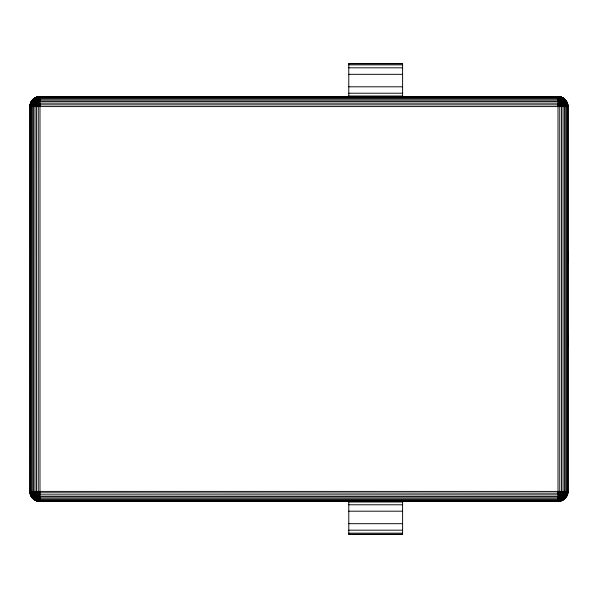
<?xml version="1.0" encoding="UTF-8"?>
<svg xmlns="http://www.w3.org/2000/svg" width="598" height="598" viewBox="0 0 598 598"><rect width="100%" height="100%" fill="white"/><g stroke="black" fill="none" stroke-linecap="round" stroke-linejoin="round"><path stroke-width="0.9" d="M568.1 336.001L568.1 346.093L567.973 342.744M568.1 251.908L568.1 261.999L567.973 258.65M30.057 106.594C29.952 101.279 34.677 96.555 39.991 96.659L558.009 96.659C563.323 96.562 568.04 101.279 567.943 106.594M34.056 98.431L31.253 101.548L30.027 105.016L39.991 106.594L34.056 98.431L35.723 97.444C32.247 99.066 29.922 102.759 29.9 106.594L29.9 491.406C29.893 495.241 32.24 498.949 35.723 500.556C32.292 498.971 29.878 495.249 29.9 491.406L568.1 491.406L568.1 106.594C568.197 101.204 563.398 96.383 558.009 96.502L39.991 96.502C34.609 96.405 29.788 101.197 29.9 106.594L568.1 106.594M567.943 491.406C568.04 496.721 563.323 501.438 558.009 501.341L39.991 501.341C34.677 501.445 29.952 496.721 30.057 491.406M568.1 491.406C568.197 496.796 563.398 501.617 558.009 501.498L39.991 501.498L36.538 500.892L38.242 501.333M29.9 491.406C29.878 496.258 33.585 500.653 38.414 501.371L39.991 491.406L30.027 492.984M559.758 501.341L558.009 501.498L558.009 96.502L559.758 96.659L558.009 106.594L567.943 104.844L567.943 493.156L558.009 491.406L559.758 501.341L564.497 499.136L558.009 491.406L567.495 494.86M36.874 501.004L39.991 491.406L30.393 494.524L30.057 493.156L30.057 104.844M30.528 103.148L39.991 106.594L38.414 96.629L39.991 96.502L39.991 501.498L38.414 501.371M559.758 96.659L561.462 97.108L558.009 106.594L567.495 103.14M35.409 500.399L39.991 491.406L30.999 495.989L30.528 494.852M31.253 101.548L30.999 102.011L39.991 106.594L36.874 96.996L39.109 96.54L38.242 96.667M561.462 97.108L563.054 97.855L558.009 106.594L566.747 101.548M34.056 499.569L39.991 491.406L31.829 497.342L31.253 496.452M32.262 100.105L31.829 100.658L39.991 106.594L35.723 97.444M39.991 491.406L32.853 498.545L32.262 497.895M33.525 98.887L32.853 99.455L39.991 106.594M565.738 100.105L558.009 106.594L564.497 98.864L563.054 97.855M36.874 96.996L38.242 96.659M568.1 257.491L568.1 258.59M568.1 341.585L568.1 342.684M348.784 63.777L402.604 63.777M348.784 64.846L402.604 64.846M348.784 67.821L402.604 67.821M348.784 74.316L402.604 74.316M348.784 86.807L402.604 86.807M348.784 93.221L402.604 93.221M348.784 96.009L402.604 96.009M348.784 501.991L402.604 501.991M348.784 504.779L402.604 504.779M348.784 511.193L402.604 511.193M348.784 523.684L402.604 523.684M348.784 530.179L402.604 530.179M348.784 533.154L402.604 533.154M348.784 534.223L402.604 534.223M38.242 501.341L39.109 501.46M567.973 256.019L567.943 251.908M567.973 340.113L567.943 336.001M566.747 496.452L558.009 491.406L561.462 500.892M565.738 497.895L558.009 491.406L563.054 500.145M402.604 96.756L402.604 63.515L348.784 63.515L348.784 96.756M402.604 501.244L402.604 534.485L348.784 534.485L348.784 501.244M30.625 105.113L30.505 491.406C30.416 496.475 34.923 500.982 39.991 500.892L558.009 500.892C563.077 500.975 567.577 496.475 567.495 491.406L567.495 106.594C567.577 101.525 563.077 97.026 558.009 97.108L39.991 97.108C35.461 97.055 31.275 100.621 30.625 105.113M31.358 105.226L31.253 491.406C31.163 496.078 35.319 500.234 39.991 500.145L558.009 500.145C562.681 500.227 566.829 496.078 566.747 491.406L566.747 106.594C566.829 101.922 562.681 97.773 558.009 97.855L39.991 97.855C35.813 97.803 31.963 101.092 31.358 105.226M32.359 105.383L32.262 491.406C32.18 495.54 35.858 499.218 39.991 499.136L558.009 499.136C562.142 499.21 565.813 495.54 565.738 491.406L565.738 106.594C565.813 102.46 562.142 98.79 558.009 98.864L39.991 98.864C36.299 98.82 32.89 101.727 32.359 105.383M33.585 105.577L33.503 491.406C33.436 494.875 36.523 497.962 39.991 497.895L558.009 497.895C561.477 497.955 564.557 494.875 564.497 491.406L564.497 106.594C564.557 103.125 561.477 100.045 558.009 100.105L39.991 100.105C36.889 100.068 34.034 102.512 33.585 105.577M35.005 105.801L34.946 491.406L35.499 493.694L37.024 495.488L39.991 496.452L558.009 496.452C560.707 496.497 563.099 494.105 563.054 491.406L563.054 106.594C563.099 103.895 560.707 101.503 558.009 101.548L39.991 101.548L36.426 103.028L35.005 105.801M36.583 106.055L36.538 491.406L36.919 492.976L37.966 494.202L39.991 494.86L558.009 494.86L560.655 493.627L561.462 491.406L561.462 106.594L560.229 103.947L558.009 103.14L39.991 103.14L37.554 104.157L36.583 106.055M38.257 106.317L38.242 491.406L38.96 492.827L558.009 493.156L559.354 492.535L559.758 491.406L559.758 106.594L559.137 105.248L558.009 104.844L39.991 104.844L38.75 105.353L38.257 106.317M37.382 96.846L36.538 97.108L37.382 96.846"/></g></svg>
